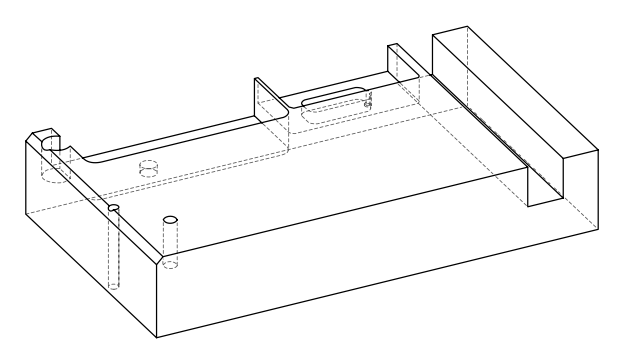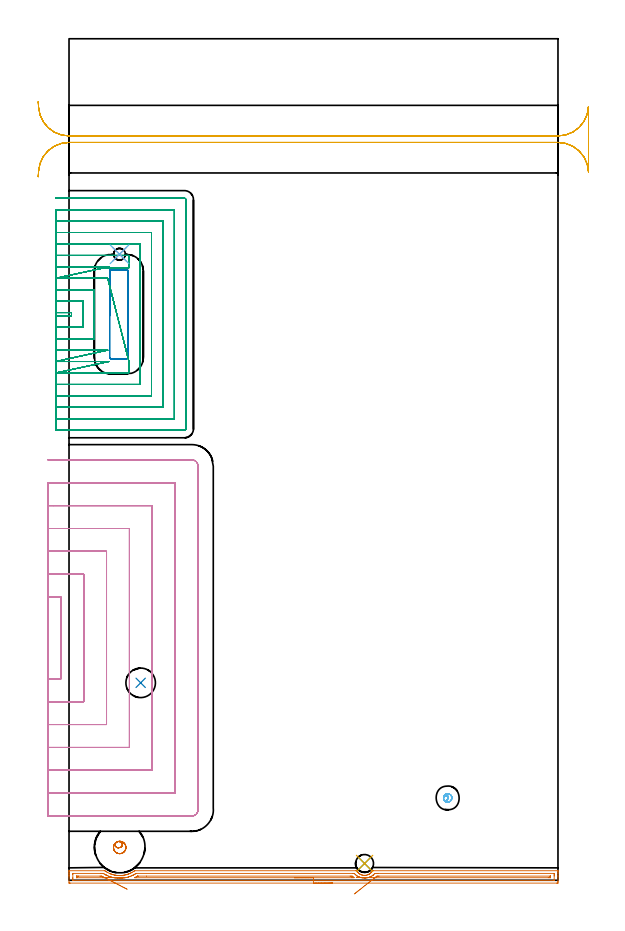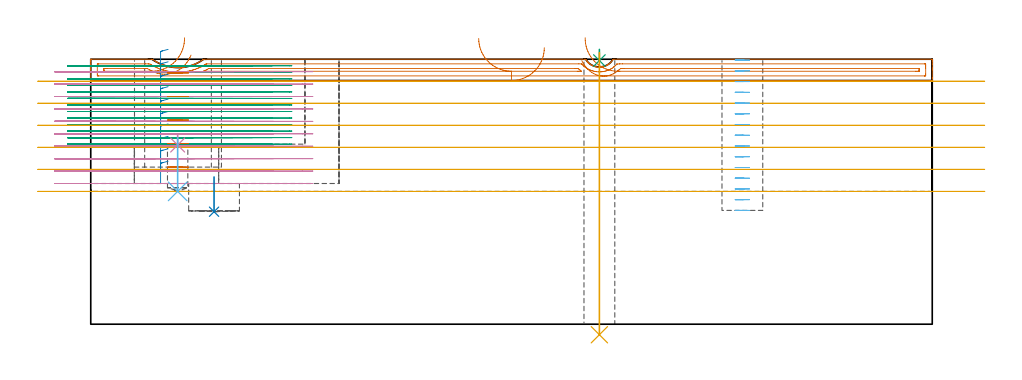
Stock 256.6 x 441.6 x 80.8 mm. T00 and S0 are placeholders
(PLAN: 12 operations, 10 tool changes, 146 min)
(1 AREA_MILL | FG_CHAMFER_SURFACE | UGT0205_001 | 6.43 min | 5421 mm3)
(2 MILL_RECTANGULAR_POCKET | POCKET_RECTANGULAR_STRAIGHT | NXT0201_012 | Follow Part, ap 4, ae 75% | 3.33 min | 58622 mm3)
(3 MILL_SLOT | SLOT_PARTIAL_RECTANGULAR | NXT0201_009 | Follow Part, ap 2, ae 75% | 69.36 min | 179052 mm3)
(4 MILL_SLOT_1 | SLOT_PARTIAL_RECTANGULAR_1 | NXT0201_012 | Follow Part, ap 4, ae 75% | 56.51 min | 580168 mm3)
(5 MILL_RECTANGULAR_SLOT | SLOT_RECTANGULAR | UGT0201_004 | Follow Part, ap 8, ae 75% | 7.91 min | 366173 mm3)
(6 MILL_BLIND_HOLE_FROM_SOLID_MATERIAL | STEP1POCKET | NXT0201_009 | Spiral | 1.33 min | 5621 mm3)
(7 MILL_BLIND_HOLE_FROM_SOLID_MATERIAL_1 | STEP1POCKET_1 | UGT0201_094 | Spiral | 0.64 min | 15835 mm3)
(8 INDEXABLE_INSERT_DRILL_BLIND_HOLE_FROM_SOLID | STEP1POCKET_2 | NXT0302_002 | 0.05 min | 1570 mm3)
(9 SPOT_DRILL | STEP1HOLE | NXT0321_9005460120000 | 0.03 min | 56 mm3)
(10 SPOT_DRILL_1 | STEP1POCKET_3 | NXT0321_9005460120000 | 0.03 min | 3 mm3)
(11 DRILL_THROUGH_HOLE_INTO_CENTER | STEP1HOLE | NXT0301_065 | 0.35 min | 5761 mm3)
(12 DRILL_BLIND_HOLE_INTO_CENTER | STEP1POCKET_3 | NXT0301_033 | 0.07 min | 44 mm3)
(TOOL UGT0205_001 | Chamfer Mill 20 x 3 x 45 deg. | D20 FL50 Z2)
(TOOL NXT0201_012 | ENDMILL 16mm [2P460-1600-NA 1630] | D16 FL38 Z6)
(TOOL NXT0201_009 | ENDMILL 8mm [2P460-0800-NA 1630] | D8 FL26 Z6)
(TOOL UGT0201_004 | End Mill 32 mm | D32 FL53 Z6)
(TOOL UGT0201_094 | End mill 20 mm | D20 FL38 Z4)
(TOOL NXT0302_002 | Index. Insert Drill 15.5mm [880-D1550L20-05] | D15.5 PA176 FL78 Z2)
(TOOL NXT0321_9005460120000 | NC Spot Drill, 142deg, 12mm, Carbide, Uncoated | D12 PA142 FL30 Z2)
(TOOL NXT0301_065 | Carbide Drill 9.4mm [860.1-0940-075A1-MM 2214] | D9.4 PA140 FL98 Z2)
(TOOL NXT0301_033 | Carbide Drill 6.2mm [860.1-0620-031A1-MM 2214] | D6.2 PA140 FL53 Z2)
(OP 1 AREA_MILL)
G17 G21 G94 G90
T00 M6
G54
G17 G0 G90 X138.3 Y-1.5 S1061 M3
G43 Z90.8 H0
Z84.3
G94 G1 X138.262 Z83.428 F250.
X138.148 Z82.564
X137.959 Z81.712
X137.697 Z80.88
X137.363 Z80.074
X136.96 Z79.3
X136.492 Z78.564
X135.96 Z77.872
X135.371 Z77.229
X134.728 Z76.64
X134.036 Z76.108
X133.3 Z75.64
X132.526 Z75.237
X131.72 Z74.903
X130.888 Z74.641
X130.037 Z74.452
X129.172 Z74.338
X128.3 Z74.3
X0.612
X0.039 Y-1.493 Z74.304
X0.007 Y-1.491 Z74.305
X0. Y-0.922 Z74.875
Y1.75 Z77.544
Y2.31 Z78.107
Y2.641 Z78.437
Y3.201 Z78.997
Y3.531 Z79.326
Y4.192 Z79.991
Y4.571 Z80.371
X0.007 Y4.953 Z80.744
X0.01 Y4.997 Z80.788
X0.166 Y5. Z80.8
X18.471
X18.794 Y4.997 Z80.788
X19.024 Y4.835 Z80.631
X19.441 Y4.558 Z80.356
X19.81 Y4.336 Z80.132
X20.141 Y4.136 Z79.934
X20.256 Y4.073 Z79.871
X20.333 Y4.031 Z79.83
X21.226 Y3.6 Z79.398
X21.342 Y3.551 Z79.351
X21.596 Y3.447 Z79.244
X21.759 Y3.379 Z79.177
X22.068 Y3.251 Z79.049
X22.118 Y3.233 Z79.031
X22.489 Y3.11 Z78.908
X22.563 Y3.086 Z78.884
X23.01 Y2.951 Z78.749
X23.456 Y2.835 Z78.633
X23.903 Y2.735 Z78.531
X24.109 Y2.696 Z78.492
X24.274 Y2.665 Z78.46
X24.348 Y2.65 Z78.447
X24.795 Y2.58 Z78.379
X25.241 Y2.527 Z78.324
X25.614 Y2.496 Z78.288
X25.687 Y2.489 Z78.283
X26.133 Y2.463 Z78.261
X26.364 Y2.459 Z78.256
X26.507 Y2.458 Z78.25
X26.579 Y2.456
X26.889 Y2.462 Z78.254
X26.942 Y2.464
X27.026 Y2.465 Z78.257
X27.231 Y2.473 Z78.269
X27.4 Y2.482 Z78.277
X27.472 Y2.485 Z78.283
X27.517 Y2.488 Z78.287
X27.918 Y2.522 Z78.321
X28.293 Y2.567 Z78.363
X28.364 Y2.576 Z78.372
X28.587 Y2.609 Z78.406
X28.811 Y2.642 Z78.441
X29.164 Y2.707 Z78.507
X29.256 Y2.725 Z78.524
X29.703 Y2.824 Z78.623
X30.078 Y2.921 Z78.719
X30.149 Y2.939 Z78.737
X30.525 Y3.052 Z78.849
X30.596 Y3.073 Z78.87
X30.971 Y3.197 Z78.994
X31.041 Y3.219 Z79.017
X31.132 Y3.251 Z79.049
X31.534 Y3.408 Z79.207
X31.933 Y3.576 Z79.375
X32.311 Y3.754 Z79.55
X32.381 Y3.786 Z79.583
X32.739 Y3.964 Z79.764
X32.825 Y4.008 Z79.807
X33.059 Y4.135 Z79.934
X33.718 Y4.532 Z80.33
X34.14 Y4.809 Z80.607
X34.216 Y4.862 Z80.66
X34.419 Y4.995 Z80.791
X34.543 Y5. Z80.8
X150.623
X150.937 Y4.995 Z80.791
X151.017 Y4.883 Z80.682
X151.135 Y4.693 Z80.492
X151.211 Y4.585 Z80.385
X151.312 Y4.443 Z80.241
X151.328 Y4.422 Z80.22
X151.499 Y4.205 Z80.003
X151.563 Y4.136 Z79.933
X151.575 Y4.125 Z79.921
X151.636 Y4.065 Z79.863
X151.814 Y3.893 Z79.692
X151.883 Y3.828 Z79.624
X151.953 Y3.758 Z79.557
X151.962 Y3.75 Z79.549
X152.111 Y3.63 Z79.428
X152.236 Y3.531 Z79.326
X152.392 Y3.403 Z79.203
X152.409 Y3.392 Z79.191
X152.623 Y3.25 Z79.049
X152.855 Y3.126 Z78.923
X152.948 Y3.075 Z78.873
X153.284 Y2.921 Z78.72
X153.726 Y2.764 Z78.563
X153.748 Y2.758 Z78.557
X154.176 Y2.652 Z78.451
X154.621 Y2.584 Z78.38
X154.956 Y2.558 Z78.35
X154.998 Y2.559 Z78.348
X155.078 Y2.556 Z78.354
X155.206 Y2.559 Z78.349
X155.237
X155.309 Y2.564 Z78.354
X155.326 Y2.565 Z78.356
X155.516 Y2.576 Z78.375
X155.961 Y2.64 Z78.439
X156.411 Y2.745 Z78.544
X156.853 Y2.897 Z78.695
X157.221 Y3.061 Z78.86
X157.32 Y3.115 Z78.912
X157.526 Y3.223 Z79.023
X157.577 Y3.25 Z79.05
X157.745 Y3.359 Z79.159
X157.984 Y3.536 Z79.332
X158.064 Y3.6 Z79.398
X158.213 Y3.721 Z79.52
X158.43 Y3.922 Z79.721
X158.638 Y4.135 Z79.934
X159.018 Y4.635 Z80.435
X159.17 Y4.867 Z80.665
X159.187 Y4.891 Z80.69
X159.265 Y5. Z80.784
X159.552 Z80.8
X256.434
X256.59 Y4.997 Z80.788
X256.593 Y4.953 Z80.744
X256.6 Y4.571 Z80.37
Y4.192 Z79.991
Y3.531 Z79.326
Y2.31 Z78.107
Y1.753 Z77.547
Y-0.641 Z75.155
X256.598 Y-0.922 Z74.875
X256.593 Y-1.491 Z74.305
X256.561 Y-1.493 Z74.303
X255.988 Y-1.5 Z74.3
X128.3
Y-0.086 Z75.714
X2.343 Y-0.085 Z75.715
X2.233 Y-0.083 Z75.717
X2.022 Y-0.079 Z75.721
X2.01 Y-0.031 Z75.769
X2.003 Y0.363 Z76.163
X2.001 Y0.86 Z76.66
X2. Y1.256 Z77.056
X2.001 Y3.036 Z78.836
X2.008 Y3.531 Z79.331
X2.01 Y3.574 Z79.374
X2.179 Y3.581 Z79.381
X2.288 Y3.585 Z79.385
X2.343 Y3.586 Z79.386
X2.398
X16.685
X17.526 Y3.582 Z79.382
X17.578 Y3.579 Z79.379
X18.049 Y3.531 Z79.331
X18.471 Y3.285 Z79.085
X19.063 Y2.94 Z78.74
X19.363 Y2.787 Z78.587
X19.422 Y2.758 Z78.558
X19.462 Y2.739 Z78.539
X19.669 Y2.641 Z78.441
X20.256 Y2.37 Z78.17
X20.731 Y2.167 Z77.967
X21.149 Y2.001 Z77.801
X21.256 Y1.963 Z77.763
X21.895 Y1.75 Z77.55
X22.042 Y1.705 Z77.505
X22.105 Y1.687 Z77.487
X22.935 Y1.475 Z77.275
X23.293 Y1.393 Z77.193
X23.828 Y1.29 Z77.09
X24.028 Y1.258 Z77.058
X24.561 Y1.179 Z76.979
X24.721 Y1.16 Z76.96
X25.378 Y1.095 Z76.895
X25.614 Y1.079 Z76.879
X26.319 Y1.047 Z76.847
X26.507 Y1.041 Z76.841
X26.539
X27.239 Y1.055 Z76.855
X27.266 Y1.056 Z76.856
X27.4 Y1.065 Z76.865
X28.037 Y1.114 Z76.914
X28.293 Y1.139 Z76.939
X28.838 Y1.206 Z77.006
X29.186 Y1.259 Z77.059
X29.603 Y1.334 Z77.134
X30.078 Y1.432 Z77.232
X30.339 Y1.49 Z77.29
X30.971 Y1.652 Z77.452
X31.048 Y1.674 Z77.474
X31.306 Y1.75 Z77.55
X31.786 Y1.906 Z77.706
X31.864 Y1.934 Z77.734
X32.377 Y2.129 Z77.929
X32.757 Y2.284 Z78.084
X33.007 Y2.391 Z78.191
X33.554 Y2.641 Z78.441
X33.631 Y2.678 Z78.478
X33.65 Y2.688 Z78.488
X34.202 Y2.981 Z78.781
X34.543 Y3.176 Z78.976
X34.766 Y3.308 Z79.108
X35.138 Y3.531 Z79.331
X35.221 Y3.579 Z79.379
X35.327 Y3.583 Z79.383
X35.382 Y3.585 Z79.385
X148.837
X149.682 Y3.579 Z79.379
X149.73 Y3.541 Z79.341
X149.739 Y3.531 Z79.331
X149.78 Y3.481 Z79.281
X150.075 Y3.186 Z78.986
X150.365 Y2.898 Z78.698
X150.678 Y2.641 Z78.441
X150.93 Y2.448 Z78.248
X151.164 Y2.288 Z78.088
X151.516 Y2.077 Z77.877
X151.729 Y1.962 Z77.762
X152.177 Y1.75 Z77.55
X152.409 Y1.655 Z77.455
X152.563 Y1.597 Z77.397
X153.013 Y1.45 Z77.25
X153.302 Y1.377 Z77.177
X153.781 Y1.272 Z77.072
X154.195 Y1.208 Z77.008
X154.795 Y1.151 Z76.951
X155.088 Y1.147 Z76.947
X155.391 Y1.151 Z76.951
X155.668 Y1.172 Z76.972
X155.981 Y1.206 Z77.006
X156.456 Y1.276 Z77.076
X156.874 Y1.371 Z77.171
X157.178 Y1.446 Z77.246
X157.766 Y1.644 Z77.444
X157.843 Y1.673 Z77.473
X158.024 Y1.75 Z77.55
X158.453 Y1.955 Z77.755
X158.659 Y2.065 Z77.865
X159.022 Y2.277 Z78.077
X159.535 Y2.641 Z78.441
X159.542 Y2.646 Z78.446
X159.552 Y2.654 Z78.454
X160.014 Y3.07 Z78.87
X160.445 Y3.525 Z79.325
X160.449 Y3.528 Z79.328
X160.455 Y3.531 Z79.331
X161.287 Y3.582 Z79.382
X161.338 Y3.583 Z79.383
X162.176 Y3.586 Z79.386
X254.257 Y3.585 Z79.385
X254.366 Y3.583 Z79.383
X254.577 Y3.579 Z79.379
X254.59 Y3.531 Z79.331
X254.597 Y3.137 Z78.937
X254.599 Y2.641 Z78.441
X254.6 Y2.244 Z78.044
X254.599 Y0.464 Z76.264
X254.592 Y-0.031 Z75.769
X254.59 Y-0.074 Z75.726
X254.421 Y-0.081 Z75.719
X254.312 Y-0.085 Z75.715
X254.257 Y-0.086 Z75.714
X254.202
X128.3
Y1.328 Z77.128
X35.436 Y1.329 Z77.129
X34.964 Y1.33 Z77.13
X34.612 Y1.334 Z77.134
X34.543 Y1.336 Z77.136
X34.448 Y1.354 Z77.154
X34.502 Y1.384 Z77.184
X34.543 Y1.405 Z77.205
X34.773 Y1.521 Z77.321
X35.224 Y1.75 Z77.55
X35.363 Y1.823 Z77.623
X35.436 Y1.862 Z77.662
X35.934 Y2.144 Z77.944
X35.966 Y2.161 Z77.961
X36.013 Y2.164 Z77.964
X36.118 Y2.168 Z77.968
X36.329 Y2.17 Z77.97
X40.654 Y2.171 Z77.971
X147.522
X147.944 Y2.17 Z77.97
X148.419 Y2.168 Z77.968
X148.621 Y2.164 Z77.964
X148.837 Y1.987 Z77.787
X149.131 Y1.75 Z77.55
X149.637 Y1.347 Z77.147
X149.253 Y1.335 Z77.135
X148.837 Y1.331 Z77.131
X148.366 Y1.329 Z77.129
X128.3 Y1.328 Z77.128
X127.428 Z77.166
X126.564 Z77.28
X125.712 Z77.469
X124.88 Z77.732
X124.074 Z78.065
X123.3 Z78.468
X122.564 Z78.937
X121.872 Z79.468
X121.229 Z80.057
X120.64 Z80.701
X120.108 Z81.393
X119.64 Z82.128
X119.237 Z82.902
X118.903 Z83.708
X118.641 Z84.54
X118.452 Z85.392
X118.338 Z86.257
X118.3 Z87.128
G0 X149.746 Y-7.193 Z80.37
G1 X150.131 Y-6.889 Z79.649
X150.565 Y-6.547 Z78.974
X151.043 Y-6.169 Z78.349
X151.562 Y-5.76 Z77.78
X152.118 Y-5.321 Z77.271
X152.707 Y-4.856 Z76.825
X153.324 Y-4.37 Z76.447
X153.964 Y-3.864 Z76.138
X154.624 Y-3.344 Z75.901
X155.296 Y-2.813 Z75.739
X155.978 Y-2.275 Z75.652
X156.663 Y-1.735 Z75.641
X157.346 Y-1.196 Z75.706
X158.022 Y-0.663 Z75.847
X158.685 Y-0.139 Z76.062
X159.332 Y0.371 Z76.35
X159.956 Y0.864 Z76.709
X160.553 Y1.335 Z77.135
X160.725 Y1.471 Z77.271
X161.078 Y1.75 Z77.55
X161.578 Y2.164 Z77.964
X161.812 Y2.168 Z77.968
X162.231 Y2.17 Z77.97
X162.702 Y2.171 Z77.971
X252.416
X252.557 Y2.17 Z77.97
X252.58 Y2.168 Z77.968
X252.586 Y2.166 Z77.966
X252.59 Y2.152 Z77.952
X252.596 Y2.055 Z77.855
X252.599 Y1.933 Z77.733
X252.6 Y1.75 Z77.55
X252.599 Y1.568 Z77.368
X252.593 Y1.384 Z77.184
X252.59 Y1.337 Z77.137
X252.573 Y1.335 Z77.135
X252.522 Y1.331 Z77.131
X252.416 Y1.33 Z77.13
X251.946 Y1.329 Z77.129
X251.523 Y1.328 Z77.128
X161.338 Y1.329 Z77.129
X160.867 Y1.33 Z77.13
X160.748 Y1.331 Z77.131
X160.553 Y1.335 Z77.135
X159.683 Y1.354 Z77.192
X158.821 Y1.372 Z77.324
X157.973 Y1.39 Z77.531
X157.147 Y1.407 Z77.81
X156.349 Y1.424 Z78.161
X155.584 Y1.44 Z78.58
X154.858 Y1.456 Z79.064
X154.178 Y1.47 Z79.61
X153.547 Y1.483 Z80.213
X152.972 Y1.495 Z80.868
X152.455 Y1.506 Z81.571
X152.002 Y1.516 Z82.317
X151.616 Y1.524 Z83.099
X151.299 Y1.531 Z83.912
X151.055 Y1.536 Z84.749
X150.884 Y1.539 Z85.605
X150.788 Y1.541 Z86.472
X150.769 Y1.542 Z87.344
G0 Z90.8
X28.588 Y1.531
Z87.333
G1 X28.568 Y1.53 Z86.461
X28.471 Y1.528 Z85.594
X28.299 Y1.525 Z84.738
X28.054 Y1.52 Z83.901
X27.736 Y1.514 Z83.089
X27.349 Y1.506 Z82.307
X26.895 Y1.497 Z81.562
X26.378 Y1.487 Z80.859
X25.802 Y1.475 Z80.205
X25.17 Y1.463 Z79.603
X24.489 Y1.449 Z79.058
X23.763 Y1.434 Z78.574
X22.998 Y1.419 Z78.156
X22.199 Y1.403 Z77.806
X21.372 Y1.387 Z77.527
X20.525 Y1.37 Z77.322
X19.662 Y1.353 Z77.191
X18.792 Y1.335 Z77.135
X18.612 Y1.332 Z77.132
X18.471 Y1.33 Z77.13
X18. Y1.329 Z77.129
X17.578 Y1.328 Z77.128
X4.184 Y1.329 Z77.129
X4.043 Y1.33 Z77.13
X4.02 Y1.332 Z77.132
X4.014 Y1.334 Z77.134
X4.01 Y1.348 Z77.148
X4.004 Y1.445 Z77.245
X4.001 Y1.567 Z77.367
X4. Y1.75 Z77.55
X4.001 Y1.932 Z77.732
X4.007 Y2.116 Z77.916
X4.01 Y2.163 Z77.963
X4.027 Y2.166 Z77.966
X4.078 Y2.169 Z77.969
X4.184 Y2.17 Z77.97
X4.654 Y2.171 Z77.971
X5.077 Y2.172 Z77.972
X16.262 Y2.171 Z77.971
X16.685 Y2.17 Z77.97
X17.103 Y2.167 Z77.967
X17.221 Y2.165 Z77.965
X17.988 Y1.75 Z77.55
X18.792 Y1.335 Z77.135
X19.51 Y0.964 Z76.806
X20.25 Y0.582 Z76.549
X21.008 Y0.191 Z76.366
X21.777 Y-0.206 Z76.257
X22.552 Y-0.606 Z76.224
X23.326 Y-1.006 Z76.268
X24.094 Y-1.403 Z76.387
X24.85 Y-1.793 Z76.581
X25.588 Y-2.174 Z76.849
X26.302 Y-2.543 Z77.188
X26.987 Y-2.896 Z77.595
X27.639 Y-3.233 Z78.068
X28.251 Y-3.549 Z78.604
X28.819 Y-3.842 Z79.197
X29.339 Y-4.111 Z79.844
X29.807 Y-4.352 Z80.539
X30.219 Y-4.565 Z81.278
X30.573 Y-4.748 Z82.054
G0 Z90.8
M5
M2
(OP 2 MILL_RECTANGULAR_POCKET)
G17 G21 G94 G90
T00 M6
G54
G17 G0 G90 X23.587 Y320.4 S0 M3
G43 Z90.8 H1
Z83.8
G94 G1 X21.916 Z83.352 F250.
X21.694 Y320.335 Z83.29
X21.505 Y320.202 Z83.228
X21.401 Y320.071 Z83.184
X21.335 Y319.933 Z83.142
X21.3 Y319.784 Z83.101
Y319.7 Z83.079
Y297.05 Z77.01
Y274.4 F500.
G3 X22. Y273.7 R0.7
G1 X30.3
G3 X31. Y274.4 R0.7
G1 Y319.7
G3 X30.3 Y320.4 R0.7
G1 X29.597
X22.
G3 X21.3 Y319.7 R0.7
G1 Y297.05
Y296.05
G0 X23.588 Y320.4 Z80.01
G1 X22. Z79.584 F250.
X21.916 Z79.562
X21.692 Y320.334 Z79.499
X21.501 Y320.199 Z79.437
X21.366 Y320.008 Z79.374
X21.3 Y319.784 Z79.311
Y319.7 Z79.289
Y297.05 Z73.22
Y274.4 F500.
G3 X22. Y273.7 R0.7
G1 X30.3
G3 X31. Y274.4 R0.7
G1 Y319.7
G3 X30.3 Y320.4 R0.7
G1 X22.
G3 X21.3 Y319.7 R0.7
G1 Y297.05
Y296.05
G0 X23.588 Y320.4 Z76.22
G1 X22. Z75.794 F250.
X21.916 Z75.772
X21.692 Y320.334 Z75.709
X21.501 Y320.199 Z75.647
X21.366 Y320.008 Z75.584
X21.3 Y319.784 Z75.521
Y319.7 Z75.499
Y297.05 Z69.43
Y274.4 F500.
G3 X22. Y273.7 R0.7
G1 X30.3
G3 X31. Y274.4 R0.7
G1 Y319.7
G3 X30.3 Y320.4 R0.7
G1 X22.
G3 X21.3 Y319.7 R0.7
G1 Y297.05
Y296.05
G0 X23.588 Y320.4 Z72.43
G1 X22. Z72.004 F250.
X21.916 Z71.982
X21.692 Y320.334 Z71.919
X21.501 Y320.199 Z71.857
X21.366 Y320.008 Z71.794
X21.3 Y319.784 Z71.731
Y319.7 Z71.709
Y297.05 Z65.64
Y274.4 F500.
G3 X22. Y273.7 R0.7
G1 X30.3
G3 X31. Y274.4 R0.7
G1 Y319.7
G3 X30.3 Y320.4 R0.7
G1 X22.
G3 X21.3 Y319.7 R0.7
G1 Y297.05
Y296.05
G0 X23.588 Y320.4 Z68.64
G1 X22. Z68.214 F250.
X21.916 Z68.192
X21.692 Y320.334 Z68.129
X21.501 Y320.199 Z68.067
X21.366 Y320.008 Z68.004
X21.3 Y319.784 Z67.941
Y319.7 Z67.919
Y297.05 Z61.85
Y274.4 F500.
G3 X22. Y273.7 R0.7
G1 X30.3
G3 X31. Y274.4 R0.7
G1 Y319.7
G3 X30.3 Y320.4 R0.7
G1 X22.
G3 X21.3 Y319.7 R0.7
G1 Y297.05
Y296.05
G0 X23.588 Y320.4 Z64.85
G1 X22. Z64.424 F250.
X21.916 Z64.402
X21.692 Y320.334 Z64.339
X21.501 Y320.199 Z64.277
X21.366 Y320.008 Z64.214
X21.3 Y319.784 Z64.151
Y319.7 Z64.129
Y297.05 Z58.06
Y274.4 F500.
G3 X22. Y273.7 R0.7
G1 X30.3
G3 X31. Y274.4 R0.7
G1 Y319.7
G3 X30.3 Y320.4 R0.7
G1 X22.
G3 X21.3 Y319.7 R0.7
G1 Y297.05
Y296.05
G0 X23.588 Y320.4 Z61.06
G1 X22. Z60.634 F250.
X21.916 Z60.612
X21.692 Y320.334 Z60.549
X21.501 Y320.199 Z60.487
X21.366 Y320.008 Z60.424
X21.3 Y319.784 Z60.361
Y319.7 Z60.339
Y297.05 Z54.27
Y274.4 F500.
G3 X22. Y273.7 R0.7
G1 X30.3
G3 X31. Y274.4 R0.7
G1 Y319.7
G3 X30.3 Y320.4 R0.7
G1 X22.
G3 X21.3 Y319.7 R0.7
G1 Y297.05
Y296.05
G0 X23.588 Y320.4 Z57.27
G1 X22. Z56.844 F250.
X21.916 Z56.822
X21.692 Y320.334 Z56.759
X21.501 Y320.199 Z56.697
X21.366 Y320.008 Z56.634
X21.3 Y319.784 Z56.571
Y319.7 Z56.549
Y297.05 Z50.48
Y274.4 F500.
G3 X22. Y273.7 R0.7
G1 X30.3
G3 X31. Y274.4 R0.7
G1 Y319.7
G3 X30.3 Y320.4 R0.7
G1 X22.
G3 X21.3 Y319.7 R0.7
G1 Y297.05
Y296.05
G0 X23.588 Y320.4 Z53.48
G1 X22. Z53.055 F250.
X21.916 Z53.032
X21.692 Y320.334 Z52.969
X21.501 Y320.199 Z52.907
X21.366 Y320.008 Z52.844
X21.3 Y319.784 Z52.781
Y319.7 Z52.759
Y297.05 Z46.69
Y274.4 F500.
G3 X22. Y273.7 R0.7
G1 X30.3
G3 X31. Y274.4 R0.7
G1 Y319.7
G3 X30.3 Y320.4 R0.7
G1 X22.
G3 X21.3 Y319.7 R0.7
G1 Y297.05
Y296.05
G0 X23.588 Y320.4 Z49.69
G1 X22. Z49.265 F250.
X21.916 Z49.242
X21.692 Y320.334 Z49.179
X21.501 Y320.199 Z49.117
X21.366 Y320.008 Z49.054
X21.3 Y319.784 Z48.992
Y319.7 Z48.969
Y297.05 Z42.9
Y274.4 F500.
G3 X22. Y273.7 R0.7
G1 X30.3
G3 X31. Y274.4 R0.7
G1 Y319.7
G3 X30.3 Y320.4 R0.7
G1 X22.
G3 X21.3 Y319.7 R0.7
G1 Y297.05
Y296.05
G0 Z90.8
M5
M2
(OP 3 MILL_SLOT)
G17 G21 G94 G90
T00 M6
G54
G17 G0 G90 X-7. Y296.2 S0 M3
G43 Z90.8 H1
Z78.808
G94 G1 X-4. F250.
X1.3 F500.
Y297.9
X-4.
X-7. F250.
Y290.2
X-4.
X7.3 F500.
Y303.9
X-4.
X-7. F250.
Y284.2
X-4.
X13.3 F500.
Y309.9
X-4.
X-7. F250.
Y278.2
X-4.
X17.3 F500.
X20.3 F250.
X-7. Y272.2 F500.
X-4. F250.
X17.835 F500.
X20.835 F250.
X-7. Y266.2 F500.
X-4. F250.
X31.3 F500.
Y269.814
Y272.814 F250.
X20.3 Y315.9 F500.
X17.3 F250.
X-4. F500.
X-7. F250.
X20.846 Y321.9 F500.
X17.846 F250.
X-4. F500.
X-7. F250.
X31.3 Y321.28 F500.
Y324.28 F250.
Y327.9 F500.
X-4.
X-7. F250.
Y260.2
X-4.
X37.3 F500.
Y333.9
X-4.
X-7. F250.
Y254.2
X-4.
X43.3 F500.
Y339.9
X-4.
X-7. F250.
Y248.2
X-4.
X49.3 F500.
Y345.9
X-4.
X-7. F250.
Y242.2
X-4.
X55.3 F500.
Y351.9
X-4.
X-7. F250.
Y236.2
X-4.
X60.6 F500.
G3 X61.3 Y236.9 R0.7
G1 Y357.2
G3 X60.6 Y357.9 R0.7
G1 X-4.
X-7. F250.
G0 Y296.2 Z76.815
G1 X-4.
X1.3 F500.
Y297.9
X-4.
X-7. F250.
Y290.2
X-4.
X7.3 F500.
Y303.9
X-4.
X-7. F250.
Y284.2
X-4.
X13.3 F500.
Y309.9
X-4.
X-7. F250.
Y278.2
X-4.
X17.3 F500.
X20.3 F250.
X-7. Y272.2 F500.
X-4. F250.
X17.835 F500.
X20.835 F250.
X-7. Y266.2 F500.
X-4. F250.
X31.3 F500.
Y269.814
Y272.814 F250.
X20.3 Y315.9 F500.
X17.3 F250.
X-4. F500.
X-7. F250.
X20.846 Y321.9 F500.
X17.846 F250.
X-4. F500.
X-7. F250.
X31.3 Y321.28 F500.
Y324.28 F250.
Y327.9 F500.
X-4.
X-7. F250.
Y260.2
X-4.
X37.3 F500.
Y333.9
X-4.
X-7. F250.
Y254.2
X-4.
X43.3 F500.
Y339.9
X-4.
X-7. F250.
Y248.2
X-4.
X49.3 F500.
Y345.9
X-4.
X-7. F250.
Y242.2
X-4.
X55.3 F500.
Y351.9
X-4.
X-7. F250.
Y236.2
X-4.
X60.6 F500.
G3 X61.3 Y236.9 R0.7
G1 Y357.2
G3 X60.6 Y357.9 R0.7
G1 X-4.
X-7. F250.
G0 Y296.2 Z74.823
G1 X-4.
X1.3 F500.
Y297.9
X-4.
X-7. F250.
Y290.2
X-4.
X7.3 F500.
Y303.9
X-4.
X-7. F250.
Y284.2
X-4.
X13.3 F500.
Y309.9
X-4.
X-7. F250.
Y278.2
X-4.
X17.3 F500.
X20.3 F250.
X-7. Y272.2 F500.
X-4. F250.
X17.835 F500.
X20.835 F250.
X-7. Y266.2 F500.
X-4. F250.
X31.3 F500.
Y269.814
Y272.814 F250.
X20.3 Y315.9 F500.
X17.3 F250.
X-4. F500.
X-7. F250.
X20.846 Y321.9 F500.
X17.846 F250.
X-4. F500.
X-7. F250.
X31.3 Y321.28 F500.
Y324.28 F250.
Y327.9 F500.
X-4.
X-7. F250.
Y260.2
X-4.
X37.3 F500.
Y333.9
X-4.
X-7. F250.
Y254.2
X-4.
X43.3 F500.
Y339.9
X-4.
X-7. F250.
Y248.2
X-4.
X49.3 F500.
Y345.9
X-4.
X-7. F250.
Y242.2
X-4.
X55.3 F500.
Y351.9
X-4.
X-7. F250.
Y236.2
X-4.
X60.6 F500.
G3 X61.3 Y236.9 R0.7
G1 Y357.2
G3 X60.6 Y357.9 R0.7
G1 X-4.
X-7. F250.
G0 Y296.2 Z72.831
G1 X-4.
X1.3 F500.
Y297.9
X-4.
X-7. F250.
Y290.2
X-4.
X7.3 F500.
Y303.9
X-4.
X-7. F250.
Y284.2
X-4.
X13.3 F500.
Y309.9
X-4.
X-7. F250.
Y278.2
X-4.
X17.3 F500.
X20.3 F250.
X-7. Y272.2 F500.
X-4. F250.
X17.835 F500.
X20.835 F250.
X-7. Y266.2 F500.
X-4. F250.
X31.3 F500.
Y269.814
Y272.814 F250.
X20.3 Y315.9 F500.
X17.3 F250.
X-4. F500.
X-7. F250.
X20.846 Y321.9 F500.
X17.846 F250.
X-4. F500.
X-7. F250.
X31.3 Y321.28 F500.
Y324.28 F250.
Y327.9 F500.
X-4.
X-7. F250.
Y260.2
X-4.
X37.3 F500.
Y333.9
X-4.
X-7. F250.
Y254.2
X-4.
X43.3 F500.
Y339.9
X-4.
X-7. F250.
Y248.2
X-4.
X49.3 F500.
Y345.9
X-4.
X-7. F250.
Y242.2
X-4.
X55.3 F500.
Y351.9
X-4.
X-7. F250.
Y236.2
X-4.
X60.6 F500.
G3 X61.3 Y236.9 R0.7
G1 Y357.2
G3 X60.6 Y357.9 R0.7
G1 X-4.
X-7. F250.
G0 Y296.2 Z70.838
G1 X-4.
X1.3 F500.
Y297.9
X-4.
X-7. F250.
Y290.2
X-4.
X7.3 F500.
Y303.9
X-4.
X-7. F250.
Y284.2
X-4.
X13.3 F500.
Y309.9
X-4.
X-7. F250.
Y278.2
X-4.
X17.3 F500.
X20.3 F250.
X-7. Y272.2 F500.
X-4. F250.
X17.835 F500.
X20.835 F250.
X-7. Y266.2 F500.
X-4. F250.
X31.3 F500.
Y269.814
Y272.814 F250.
X20.3 Y315.9 F500.
X17.3 F250.
X-4. F500.
X-7. F250.
X20.846 Y321.9 F500.
X17.846 F250.
X-4. F500.
X-7. F250.
X31.3 Y321.28 F500.
Y324.28 F250.
Y327.9 F500.
X-4.
X-7. F250.
Y260.2
X-4.
X37.3 F500.
Y333.9
X-4.
X-7. F250.
Y254.2
X-4.
X43.3 F500.
Y339.9
X-4.
X-7. F250.
Y248.2
X-4.
X49.3 F500.
Y345.9
X-4.
X-7. F250.
Y242.2
X-4.
X55.3 F500.
Y351.9
X-4.
X-7. F250.
Y236.2
X-4.
X60.6 F500.
G3 X61.3 Y236.9 R0.7
G1 Y357.2
G3 X60.6 Y357.9 R0.7
G1 X-4.
X-7. F250.
G0 Y296.2 Z68.846
G1 X-4.
X1.3 F500.
Y297.9
X-4.
X-7. F250.
Y290.2
X-4.
X7.3 F500.
Y303.9
X-4.
X-7. F250.
Y284.2
X-4.
X13.3 F500.
Y309.9
X-4.
X-7. F250.
Y278.2
X-4.
X17.3 F500.
X20.3 F250.
X-7. Y272.2 F500.
X-4. F250.
X17.835 F500.
X20.835 F250.
X-7. Y266.2 F500.
X-4. F250.
X31.3 F500.
Y269.814
Y272.814 F250.
X20.3 Y315.9 F500.
X17.3 F250.
X-4. F500.
X-7. F250.
X20.846 Y321.9 F500.
X17.846 F250.
X-4. F500.
X-7. F250.
X31.3 Y321.28 F500.
Y324.28 F250.
Y327.9 F500.
X-4.
X-7. F250.
Y260.2
X-4.
X37.3 F500.
Y333.9
X-4.
X-7. F250.
Y254.2
X-4.
X43.3 F500.
Y339.9
X-4.
X-7. F250.
Y248.2
X-4.
X49.3 F500.
Y345.9
X-4.
X-7. F250.
Y242.2
X-4.
X55.3 F500.
Y351.9
X-4.
X-7. F250.
Y236.2
X-4.
X60.6 F500.
G3 X61.3 Y236.9 R0.7
G1 Y357.2
G3 X60.6 Y357.9 R0.7
G1 X-4.
X-7. F250.
G0 Y296.2 Z66.854
G1 X-4.
X1.3 F500.
Y297.9
X-4.
X-7. F250.
Y290.2
X-4.
X7.3 F500.
Y303.9
X-4.
X-7. F250.
Y284.2
X-4.
X13.3 F500.
Y309.9
X-4.
X-7. F250.
Y278.2
X-4.
X17.3 F500.
X20.3 F250.
X-7. Y272.2 F500.
X-4. F250.
X17.835 F500.
X20.835 F250.
X-7. Y266.2 F500.
X-4. F250.
X31.3 F500.
Y269.814
Y272.814 F250.
X20.3 Y315.9 F500.
X17.3 F250.
X-4. F500.
X-7. F250.
X20.846 Y321.9 F500.
X17.846 F250.
X-4. F500.
X-7. F250.
X31.3 Y321.28 F500.
Y324.28 F250.
Y327.9 F500.
X-4.
X-7. F250.
Y260.2
X-4.
X37.3 F500.
Y333.9
X-4.
X-7. F250.
Y254.2
X-4.
X43.3 F500.
Y339.9
X-4.
X-7. F250.
Y248.2
X-4.
X49.3 F500.
Y345.9
X-4.
X-7. F250.
Y242.2
X-4.
X55.3 F500.
Y351.9
X-4.
X-7. F250.
Y236.2
X-4.
X60.6 F500.
G3 X61.3 Y236.9 R0.7
G1 Y357.2
G3 X60.6 Y357.9 R0.7
G1 X-4.
X-7. F250.
G0 Y296.2 Z64.861
G1 X-4.
X1.3 F500.
Y297.9
X-4.
X-7. F250.
Y290.2
X-4.
X7.3 F500.
Y303.9
X-4.
X-7. F250.
Y284.2
X-4.
X13.3 F500.
Y309.9
X-4.
X-7. F250.
Y278.2
X-4.
X17.3 F500.
X20.3 F250.
X-7. Y272.2 F500.
X-4. F250.
X17.835 F500.
X20.835 F250.
X-7. Y266.2 F500.
X-4. F250.
X31.3 F500.
Y269.814
Y272.814 F250.
X20.3 Y315.9 F500.
X17.3 F250.
X-4. F500.
X-7. F250.
X20.846 Y321.9 F500.
X17.846 F250.
X-4. F500.
X-7. F250.
X31.3 Y321.28 F500.
Y324.28 F250.
Y327.9 F500.
X-4.
X-7. F250.
Y260.2
X-4.
X37.3 F500.
Y333.9
X-4.
X-7. F250.
Y254.2
X-4.
X43.3 F500.
Y339.9
X-4.
X-7. F250.
Y248.2
X-4.
X49.3 F500.
Y345.9
X-4.
X-7. F250.
Y242.2
X-4.
X55.3 F500.
Y351.9
X-4.
X-7. F250.
Y236.2
X-4.
X60.6 F500.
G3 X61.3 Y236.9 R0.7
G1 Y357.2
G3 X60.6 Y357.9 R0.7
G1 X-4.
X-7. F250.
G0 Y296.2 Z62.869
G1 X-4.
X1.3 F500.
Y297.9
X-4.
X-7. F250.
Y290.2
X-4.
X7.3 F500.
Y303.9
X-4.
X-7. F250.
Y284.2
X-4.
X13.3 F500.
Y309.9
X-4.
X-7. F250.
Y278.2
X-4.
X17.3 F500.
X20.3 F250.
X-7. Y272.2 F500.
X-4. F250.
X17.835 F500.
X20.835 F250.
X-7. Y266.2 F500.
X-4. F250.
X31.3 F500.
Y269.814
Y272.814 F250.
X20.3 Y315.9 F500.
X17.3 F250.
X-4. F500.
X-7. F250.
X20.846 Y321.9 F500.
X17.846 F250.
X-4. F500.
X-7. F250.
X31.3 Y321.28 F500.
Y324.28 F250.
Y327.9 F500.
X-4.
X-7. F250.
Y260.2
X-4.
X37.3 F500.
Y333.9
X-4.
X-7. F250.
Y254.2
X-4.
X43.3 F500.
Y339.9
X-4.
X-7. F250.
Y248.2
X-4.
X49.3 F500.
Y345.9
X-4.
X-7. F250.
Y242.2
X-4.
X55.3 F500.
Y351.9
X-4.
X-7. F250.
Y236.2
X-4.
X60.6 F500.
G3 X61.3 Y236.9 R0.7
G1 Y357.2
G3 X60.6 Y357.9 R0.7
G1 X-4.
X-7. F250.
G0 Y296.2 Z60.877
G1 X-4.
X1.3 F500.
Y297.9
X-4.
X-7. F250.
Y290.2
X-4.
X7.3 F500.
Y303.9
X-4.
X-7. F250.
Y284.2
X-4.
X13.3 F500.
Y309.9
X-4.
X-7. F250.
Y278.2
X-4.
X17.3 F500.
X20.3 F250.
X-7. Y272.2 F500.
X-4. F250.
X17.835 F500.
X20.835 F250.
X-7. Y266.2 F500.
X-4. F250.
X31.3 F500.
Y269.814
Y272.814 F250.
X20.3 Y315.9 F500.
X17.3 F250.
X-4. F500.
X-7. F250.
X20.846 Y321.9 F500.
X17.846 F250.
X-4. F500.
X-7. F250.
X31.3 Y321.28 F500.
Y324.28 F250.
Y327.9 F500.
X-4.
X-7. F250.
Y260.2
X-4.
X37.3 F500.
Y333.9
X-4.
X-7. F250.
Y254.2
X-4.
X43.3 F500.
Y339.9
X-4.
X-7. F250.
Y248.2
X-4.
X49.3 F500.
Y345.9
X-4.
X-7. F250.
Y242.2
X-4.
X55.3 F500.
Y351.9
X-4.
X-7. F250.
Y236.2
X-4.
X60.6 F500.
G3 X61.3 Y236.9 R0.7
G1 Y357.2
G3 X60.6 Y357.9 R0.7
G1 X-4.
X-7. F250.
G0 Y296.2 Z58.885
G1 X-4.
X1.3 F500.
Y297.9
X-4.
X-7. F250.
Y290.2
X-4.
X7.3 F500.
Y303.9
X-4.
X-7. F250.
Y284.2
X-4.
X13.3 F500.
Y309.9
X-4.
X-7. F250.
Y278.2
X-4.
X17.3 F500.
X20.3 F250.
X-7. Y272.2 F500.
X-4. F250.
X17.835 F500.
X20.835 F250.
X-7. Y266.2 F500.
X-4. F250.
X31.3 F500.
Y269.814
Y272.814 F250.
X20.3 Y315.9 F500.
X17.3 F250.
X-4. F500.
X-7. F250.
X20.846 Y321.9 F500.
X17.846 F250.
X-4. F500.
X-7. F250.
X31.3 Y321.28 F500.
Y324.28 F250.
Y327.9 F500.
X-4.
X-7. F250.
Y260.2
X-4.
X37.3 F500.
Y333.9
X-4.
X-7. F250.
Y254.2
X-4.
X43.3 F500.
Y339.9
X-4.
X-7. F250.
Y248.2
X-4.
X49.3 F500.
Y345.9
X-4.
X-7. F250.
Y242.2
X-4.
X55.3 F500.
Y351.9
X-4.
X-7. F250.
Y236.2
X-4.
X60.6 F500.
G3 X61.3 Y236.9 R0.7
G1 Y357.2
G3 X60.6 Y357.9 R0.7
G1 X-4.
X-7. F250.
G0 Y296.2 Z56.892
G1 X-4.
X1.3 F500.
Y297.9
X-4.
X-7. F250.
Y290.2
X-4.
X7.3 F500.
Y303.9
X-4.
X-7. F250.
Y284.2
X-4.
X13.3 F500.
Y309.9
X-4.
X-7. F250.
Y278.2
X-4.
X17.3 F500.
X20.3 F250.
X-7. Y272.2 F500.
X-4. F250.
X17.835 F500.
X20.835 F250.
X-7. Y266.2 F500.
X-4. F250.
X31.3 F500.
Y269.814
Y272.814 F250.
X20.3 Y315.9 F500.
X17.3 F250.
X-4. F500.
X-7. F250.
X20.846 Y321.9 F500.
X17.846 F250.
X-4. F500.
X-7. F250.
X31.3 Y321.28 F500.
Y324.28 F250.
Y327.9 F500.
X-4.
X-7. F250.
Y260.2
X-4.
X37.3 F500.
Y333.9
X-4.
X-7. F250.
Y254.2
X-4.
X43.3 F500.
Y339.9
X-4.
X-7. F250.
Y248.2
X-4.
X49.3 F500.
Y345.9
X-4.
X-7. F250.
Y242.2
X-4.
X55.3 F500.
Y351.9
X-4.
X-7. F250.
Y236.2
X-4.
X60.6 F500.
G3 X61.3 Y236.9 R0.7
G1 Y357.2
G3 X60.6 Y357.9 R0.7
G1 X-4.
X-7. F250.
G0 Y296.2 Z54.9
G1 X-4.
X1.3 F500.
Y297.9
X-4.
X-7. F250.
Y290.2
X-4.
X7.3 F500.
Y303.9
X-4.
X-7. F250.
Y284.2
X-4.
X13.3 F500.
Y309.9
X-4.
X-7. F250.
Y278.2
X-4.
X17.3 F500.
X20.3 F250.
X-7. Y272.2 F500.
X-4. F250.
X17.835 F500.
X20.835 F250.
X-7. Y266.2 F500.
X-4. F250.
X31.3 F500.
Y269.814
Y272.814 F250.
X20.3 Y315.9 F500.
X17.3 F250.
X-4. F500.
X-7. F250.
X20.846 Y321.9 F500.
X17.846 F250.
X-4. F500.
X-7. F250.
X31.3 Y321.28 F500.
Y324.28 F250.
Y327.9 F500.
X-4.
X-7. F250.
Y260.2
X-4.
X37.3 F500.
Y333.9
X-4.
X-7. F250.
Y254.2
X-4.
X43.3 F500.
Y339.9
X-4.
X-7. F250.
Y248.2
X-4.
X49.3 F500.
Y345.9
X-4.
X-7. F250.
Y242.2
X-4.
X55.3 F500.
Y351.9
X-4.
X-7. F250.
Y236.2
X-4.
X60.6 F500.
G3 X61.3 Y236.9 R0.7
G1 Y357.2
G3 X60.6 Y357.9 R0.7
G1 X-4.
X-7. F250.
G0 Z90.8
M5
M2
(OP 4 MILL_SLOT_1)
G17 G21 G94 G90
T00 M6
G54
G17 G0 G90 X-11. Y105.7 S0 M3
G43 Z90.8 H1
Z77.01
G94 G1 X-8. F250.
X-4.3 F500.
Y148.6
X-8.
X-11. F250.
Y93.7
X-8.
X7.7 F500.
Y160.6
X-8.
X-11. F250.
Y81.7
X-8.
X19.7 F500.
Y172.6
X-8.
X-11. F250.
Y69.7
X-8.
X31.7 F500.
Y184.6
X-8.
X-11. F250.
Y57.7
X-8.
X43.7 F500.
Y196.6
X-8.
X-11. F250.
Y45.7
X-8.
X55.7 F500.
Y208.6
X-8.
X-11. F250.
Y33.7
X-8.
X64.5 F500.
G3 X67.7 Y36.9 R3.2
G1 Y217.4
G3 X64.5 Y220.6 R3.2
G1 X-8.
X-11. F250.
G0 Y105.7 Z73.22
G1 X-8.
X-4.3 F500.
Y148.6
X-8.
X-11. F250.
Y93.7
X-8.
X7.7 F500.
Y160.6
X-8.
X-11. F250.
Y81.7
X-8.
X19.7 F500.
Y172.6
X-8.
X-11. F250.
Y69.7
X-8.
X31.7 F500.
Y184.6
X-8.
X-11. F250.
Y57.7
X-8.
X43.7 F500.
Y196.6
X-8.
X-11. F250.
Y45.7
X-8.
X55.7 F500.
Y208.6
X-8.
X-11. F250.
Y33.7
X-8.
X64.5 F500.
G3 X67.7 Y36.9 R3.2
G1 Y217.4
G3 X64.5 Y220.6 R3.2
G1 X-8.
X-11. F250.
G0 Y105.7 Z69.43
G1 X-8.
X-4.3 F500.
Y148.6
X-8.
X-11. F250.
Y93.7
X-8.
X7.7 F500.
Y160.6
X-8.
X-11. F250.
Y81.7
X-8.
X19.7 F500.
Y172.6
X-8.
X-11. F250.
Y69.7
X-8.
X31.7 F500.
Y184.6
X-8.
X-11. F250.
Y57.7
X-8.
X43.7 F500.
Y196.6
X-8.
X-11. F250.
Y45.7
X-8.
X55.7 F500.
Y208.6
X-8.
X-11. F250.
Y33.7
X-8.
X64.5 F500.
G3 X67.7 Y36.9 R3.2
G1 Y217.4
G3 X64.5 Y220.6 R3.2
G1 X-8.
X-11. F250.
G0 Y105.7 Z65.64
G1 X-8.
X-4.3 F500.
Y148.6
X-8.
X-11. F250.
Y93.7
X-8.
X7.7 F500.
Y160.6
X-8.
X-11. F250.
Y81.7
X-8.
X19.7 F500.
Y172.6
X-8.
X-11. F250.
Y69.7
X-8.
X31.7 F500.
Y184.6
X-8.
X-11. F250.
Y57.7
X-8.
X43.7 F500.
Y196.6
X-8.
X-11. F250.
Y45.7
X-8.
X55.7 F500.
Y208.6
X-8.
X-11. F250.
Y33.7
X-8.
X64.5 F500.
G3 X67.7 Y36.9 R3.2
G1 Y217.4
G3 X64.5 Y220.6 R3.2
G1 X-8.
X-11. F250.
G0 Y105.7 Z61.85
G1 X-8.
X-4.3 F500.
Y148.6
X-8.
X-11. F250.
Y93.7
X-8.
X7.7 F500.
Y160.6
X-8.
X-11. F250.
Y81.7
X-8.
X19.7 F500.
Y172.6
X-8.
X-11. F250.
Y69.7
X-8.
X31.7 F500.
Y184.6
X-8.
X-11. F250.
Y57.7
X-8.
X43.7 F500.
Y196.6
X-8.
X-11. F250.
Y45.7
X-8.
X55.7 F500.
Y208.6
X-8.
X-11. F250.
Y33.7
X-8.
X64.5 F500.
G3 X67.7 Y36.9 R3.2
G1 Y217.4
G3 X64.5 Y220.6 R3.2
G1 X-8.
X-11. F250.
G0 Y105.7 Z58.06
G1 X-8.
X-4.3 F500.
Y148.6
X-8.
X-11. F250.
Y93.7
X-8.
X7.7 F500.
Y160.6
X-8.
X-11. F250.
Y81.7
X-8.
X19.7 F500.
Y172.6
X-8.
X-11. F250.
Y69.7
X-8.
X31.7 F500.
Y184.6
X-8.
X-11. F250.
Y57.7
X-8.
X43.7 F500.
Y196.6
X-8.
X-11. F250.
Y45.7
X-8.
X55.7 F500.
Y208.6
X-8.
X-11. F250.
Y33.7
X-8.
X64.5 F500.
G3 X67.7 Y36.9 R3.2
G1 Y217.4
G3 X64.5 Y220.6 R3.2
G1 X-8.
X-11. F250.
G0 Y105.7 Z54.27
G1 X-8.
X-4.3 F500.
Y148.6
X-8.
X-11. F250.
Y93.7
X-8.
X7.7 F500.
Y160.6
X-8.
X-11. F250.
Y81.7
X-8.
X19.7 F500.
Y172.6
X-8.
X-11. F250.
Y69.7
X-8.
X31.7 F500.
Y184.6
X-8.
X-11. F250.
Y57.7
X-8.
X43.7 F500.
Y196.6
X-8.
X-11. F250.
Y45.7
X-8.
X55.7 F500.
Y208.6
X-8.
X-11. F250.
Y33.7
X-8.
X64.5 F500.
G3 X67.7 Y36.9 R3.2
G1 Y217.4
G3 X64.5 Y220.6 R3.2
G1 X-8.
X-11. F250.
G0 Y105.7 Z50.48
G1 X-8.
X-4.3 F500.
Y148.6
X-8.
X-11. F250.
Y93.7
X-8.
X7.7 F500.
Y160.6
X-8.
X-11. F250.
Y81.7
X-8.
X19.7 F500.
Y172.6
X-8.
X-11. F250.
Y69.7
X-8.
X31.7 F500.
Y184.6
X-8.
X-11. F250.
Y57.7
X-8.
X43.7 F500.
Y196.6
X-8.
X-11. F250.
Y45.7
X-8.
X55.7 F500.
Y208.6
X-8.
X-11. F250.
Y33.7
X-8.
X64.5 F500.
G3 X67.7 Y36.9 R3.2
G1 Y217.4
G3 X64.5 Y220.6 R3.2
G1 X-8.
X-11. F250.
G0 Y105.7 Z46.69
G1 X-8.
X-4.3 F500.
Y148.6
X-8.
X-11. F250.
Y93.7
X-8.
X7.7 F500.
Y160.6
X-8.
X-11. F250.
Y81.7
X-8.
X19.7 F500.
Y172.6
X-8.
X-11. F250.
Y69.7
X-8.
X31.7 F500.
Y184.6
X-8.
X-11. F250.
Y57.7
X-8.
X43.7 F500.
Y196.6
X-8.
X-11. F250.
Y45.7
X-8.
X55.7 F500.
Y208.6
X-8.
X-11. F250.
Y33.7
X-8.
X64.5 F500.
G3 X67.7 Y36.9 R3.2
G1 Y217.4
G3 X64.5 Y220.6 R3.2
G1 X-8.
X-11. F250.
G0 Y105.7 Z42.9
G1 X-8.
X-4.3 F500.
Y148.6
X-8.
X-11. F250.
Y93.7
X-8.
X7.7 F500.
Y160.6
X-8.
X-11. F250.
Y81.7
X-8.
X19.7 F500.
Y172.6
X-8.
X-11. F250.
Y69.7
X-8.
X31.7 F500.
Y184.6
X-8.
X-11. F250.
Y57.7
X-8.
X43.7 F500.
Y196.6
X-8.
X-11. F250.
Y45.7
X-8.
X55.7 F500.
Y208.6
X-8.
X-11. F250.
Y33.7
X-8.
X64.5 F500.
G3 X67.7 Y36.9 R3.2
G1 Y217.4
G3 X64.5 Y220.6 R3.2
G1 X-8.
X-11. F250.
G0 Z90.8
M5
M2
(OP 5 MILL_RECTANGULAR_SLOT)
G17 G21 G94 G90
T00 M6
G54
G17 G0 G90 X-16.154 Y369.185 S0 M3
G43 Z90.8 H0
Z74.083
G94 G1 X-15.97 Y372.179 F250.
G2 X0. Y387.2 R16. F500.
G1 X256.6
G2 X272.59 Y371.766 R16.
G1 Y406.034
G2 X256.6 Y390.6 R16.
G1 X0.
G2 X-15.97 Y405.621 R16.
G1 X-16.154 Y408.615 F250.
G0 Y369.185 Z67.367
G1 X-15.97 Y372.179
G2 X0. Y387.2 R16. F500.
G1 X256.6
G2 X272.59 Y371.766 R16.
G1 Y406.034
G2 X256.6 Y390.6 R16.
G1 X0.
G2 X-15.97 Y405.621 R16.
G1 X-16.154 Y408.615 F250.
G0 Y369.185 Z60.65
G1 X-15.97 Y372.179
G2 X0. Y387.2 R16. F500.
G1 X256.6
G2 X272.59 Y371.766 R16.
G1 Y406.034
G2 X256.6 Y390.6 R16.
G1 X0.
G2 X-15.97 Y405.621 R16.
G1 X-16.154 Y408.615 F250.
G0 Y369.185 Z53.933
G1 X-15.97 Y372.179
G2 X0. Y387.2 R16. F500.
G1 X256.6
G2 X272.59 Y371.766 R16.
G1 Y406.034
G2 X256.6 Y390.6 R16.
G1 X0.
G2 X-15.97 Y405.621 R16.
G1 X-16.154 Y408.615 F250.
G0 Y369.185 Z47.217
G1 X-15.97 Y372.179
G2 X0. Y387.2 R16. F500.
G1 X256.6
G2 X272.59 Y371.766 R16.
G1 Y406.034
G2 X256.6 Y390.6 R16.
G1 X0.
G2 X-15.97 Y405.621 R16.
G1 X-16.154 Y408.615 F250.
G0 Y369.185 Z40.5
G1 X-15.97 Y372.179
G2 X0. Y387.2 R16. F500.
G1 X256.6
G2 X272.59 Y371.766 R16.
G1 X272.6
Y406.034
X272.59
G2 X256.6 Y390.6 R16.
G1 X0.
G2 X-15.97 Y405.621 R16.
G1 X-16.154 Y408.615 F250.
G0 Z90.8
M5
M2
(OP 6 MILL_BLIND_HOLE_FROM_SOLID_MATERIAL)
G17 G21 G94 G90
T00 M6
G54
G17 G0 G90 X198.7 Y43.2 S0 M3
G43 Z90.8 H1
Z80.527
G94 G3 X199.063 Y43.625 R0.368 F250.
X198.528 Y44.286 R0.852
X196.994 Y43.995 R1.48
X196.608 Y42.52 R1.411
X199.38 Y41.108 R2.2
X196.608 Y42.52 R-2.2
X197.994 Y41.814 R1.1
X198.7 Y43.2 R1.1
G0 Z77.253
G3 X199.063 Y43.625 R0.368
X198.528 Y44.286 R0.852
X196.994 Y43.995 R1.48
X196.608 Y42.52 R1.411
X199.38 Y41.108 R2.2
X196.608 Y42.52 R-2.2
X197.994 Y41.814 R1.1
X198.7 Y43.2 R1.1
G0 Z73.98
G3 X199.063 Y43.625 R0.368
X198.528 Y44.286 R0.852
X196.994 Y43.995 R1.48
X196.608 Y42.52 R1.411
X199.38 Y41.108 R2.2
X196.608 Y42.52 R-2.2
X197.994 Y41.814 R1.1
X198.7 Y43.2 R1.1
G0 Z70.707
G3 X199.063 Y43.625 R0.368
X198.528 Y44.286 R0.852
X196.994 Y43.995 R1.48
X196.608 Y42.52 R1.411
X199.38 Y41.108 R2.2
X196.608 Y42.52 R-2.2
X197.994 Y41.814 R1.1
X198.7 Y43.2 R1.1
G0 Z67.433
G3 X199.063 Y43.625 R0.368
X198.528 Y44.286 R0.852
X196.994 Y43.995 R1.48
X196.608 Y42.52 R1.411
X199.38 Y41.108 R2.2
X196.608 Y42.52 R-2.2
X197.994 Y41.814 R1.1
X198.7 Y43.2 R1.1
G0 Z64.16
G3 X199.063 Y43.625 R0.368
X198.528 Y44.286 R0.852
X196.994 Y43.995 R1.48
X196.608 Y42.52 R1.411
X199.38 Y41.108 R2.2
X196.608 Y42.52 R-2.2
X197.994 Y41.814 R1.1
X198.7 Y43.2 R1.1
G0 Z60.887
G3 X199.063 Y43.625 R0.368
X198.528 Y44.286 R0.852
X196.994 Y43.995 R1.48
X196.608 Y42.52 R1.411
X199.38 Y41.108 R2.2
X196.608 Y42.52 R-2.2
X197.994 Y41.814 R1.1
X198.7 Y43.2 R1.1
G0 Z57.613
G3 X199.063 Y43.625 R0.368
X198.528 Y44.286 R0.852
X196.994 Y43.995 R1.48
X196.608 Y42.52 R1.411
X199.38 Y41.108 R2.2
X196.608 Y42.52 R-2.2
X197.994 Y41.814 R1.1
X198.7 Y43.2 R1.1
G0 Z54.34
G3 X199.063 Y43.625 R0.368
X198.528 Y44.286 R0.852
X196.994 Y43.995 R1.48
X196.608 Y42.52 R1.411
X199.38 Y41.108 R2.2
X196.608 Y42.52 R-2.2
X197.994 Y41.814 R1.1
X198.7 Y43.2 R1.1
G0 Z51.067
G3 X199.063 Y43.625 R0.368
X198.528 Y44.286 R0.852
X196.994 Y43.995 R1.48
X196.608 Y42.52 R1.411
X199.38 Y41.108 R2.2
X196.608 Y42.52 R-2.2
X197.994 Y41.814 R1.1
X198.7 Y43.2 R1.1
G0 Z47.793
G3 X199.063 Y43.625 R0.368
X198.528 Y44.286 R0.852
X196.994 Y43.995 R1.48
X196.608 Y42.52 R1.411
X199.38 Y41.108 R2.2
X196.608 Y42.52 R-2.2
X197.994 Y41.814 R1.1
X198.7 Y43.2 R1.1
G0 Z44.52
G3 X199.063 Y43.625 R0.368
X198.528 Y44.286 R0.852
X196.994 Y43.995 R1.48
X196.608 Y42.52 R1.411
X199.38 Y41.108 R2.2
X196.608 Y42.52 R-2.2
X197.994 Y41.814 R1.1
X198.7 Y43.2 R1.1
G0 Z41.247
G3 X199.063 Y43.625 R0.368
X198.528 Y44.286 R0.852
X196.994 Y43.995 R1.48
X196.608 Y42.52 R1.411
X199.38 Y41.108 R2.2
X196.608 Y42.52 R-2.2
X197.994 Y41.814 R1.1
X198.7 Y43.2 R1.1
G0 Z37.973
G3 X199.063 Y43.625 R0.368
X198.528 Y44.286 R0.852
X196.994 Y43.995 R1.48
X196.608 Y42.52 R1.411
X199.38 Y41.108 R2.2
X196.608 Y42.52 R-2.2
X197.994 Y41.814 R1.1
X198.7 Y43.2 R1.1
G0 Z34.7
G3 X199.063 Y43.625 R0.368
X198.528 Y44.286 R0.852
X196.994 Y43.995 R1.48
X196.608 Y42.52 R1.411
X199.38 Y41.108 R2.2
X196.608 Y42.52 R-2.2
X197.994 Y41.814 R1.1
X198.7 Y43.2 R1.1
G0 Z90.8
M5
M2
(OP 7 MILL_BLIND_HOLE_FROM_SOLID_MATERIAL_1)
G17 G21 G94 G90
T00 M6
G54
G17 G0 G90 X26.6 Y17.2 S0 M3
G43 Z90.8 H0
Z76.62
G94 G3 X27.835 Y19.215 R1.386 F250.
X25.125 Y20.096 R2.015
X23.704 Y15.725 R3.25
X25.125 Y20.096 R-3.25
X24.414 Y17.91 R1.625
X26.6 Y17.2 R1.625
G0 Z69.44
G3 X27.835 Y19.215 R1.386
X25.125 Y20.096 R2.015
X23.704 Y15.725 R3.25
X25.125 Y20.096 R-3.25
X24.414 Y17.91 R1.625
X26.6 Y17.2 R1.625
G0 Z62.26
G3 X27.835 Y19.215 R1.386
X25.125 Y20.096 R2.015
X23.704 Y15.725 R3.25
X25.125 Y20.096 R-3.25
X24.414 Y17.91 R1.625
X26.6 Y17.2 R1.625
G0 Z55.08
G3 X27.835 Y19.215 R1.386
X25.125 Y20.096 R2.015
X23.704 Y15.725 R3.25
X25.125 Y20.096 R-3.25
X24.414 Y17.91 R1.625
X26.6 Y17.2 R1.625
G0 Z47.9
G3 X27.835 Y19.215 R1.386
X25.125 Y20.096 R2.015
X23.704 Y15.725 R3.25
X25.125 Y20.096 R-3.25
X24.414 Y17.91 R1.625
X26.6 Y17.2 R1.625
G0 Z90.8
M5
M2
(OP 8 INDEXABLE_INSERT_DRILL_BLIND_HOLE_FROM_SOLID)
G17 G21 G94 G90
T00 M6
G54
G17 G0 G90 X37.6 Y103.6 S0 M3
G43 Z90.8 H1
G94 G81 G98 Z34.3 F250. R44.9
G80
M5
M2
(OP 9 SPOT_DRILL)
G17 G21 G94 G90
T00 M6
G54
G17 G0 G90 X155.1 Y8.8 S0 M3
G43 Z90.8 H0
G94 G81 G98 Z80.391 F250. R83.8
G80
M5
M2
(OP 10 SPOT_DRILL_1)
G17 G21 G94 G90
T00 M6
G54
G17 G0 G90 X26.5 Y328.5 S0 M3
G43 Z90.8 H0
G94 G81 G98 Z54.633 F250. R57.9
G80
M5
M2
(OP 11 DRILL_THROUGH_HOLE_INTO_CENTER)
G17 G21 G94 G90
T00 M6
G54
G17 G0 G90 X155.1 Y8.8 S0 M3
G43 Z90.8 H1
G94 G73 G98 Z-3.211 F250. Q9.335 R82.8
G80
M5
M2
(OP 12 DRILL_BLIND_HOLE_INTO_CENTER)
G17 G21 G94 G90
T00 M6
G54
G17 G0 G90 X26.5 Y328.5 S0 M3
G43 Z90.8 H1
G94 G81 G98 Z40.5 F250. R56.9
G80
M5
M2
